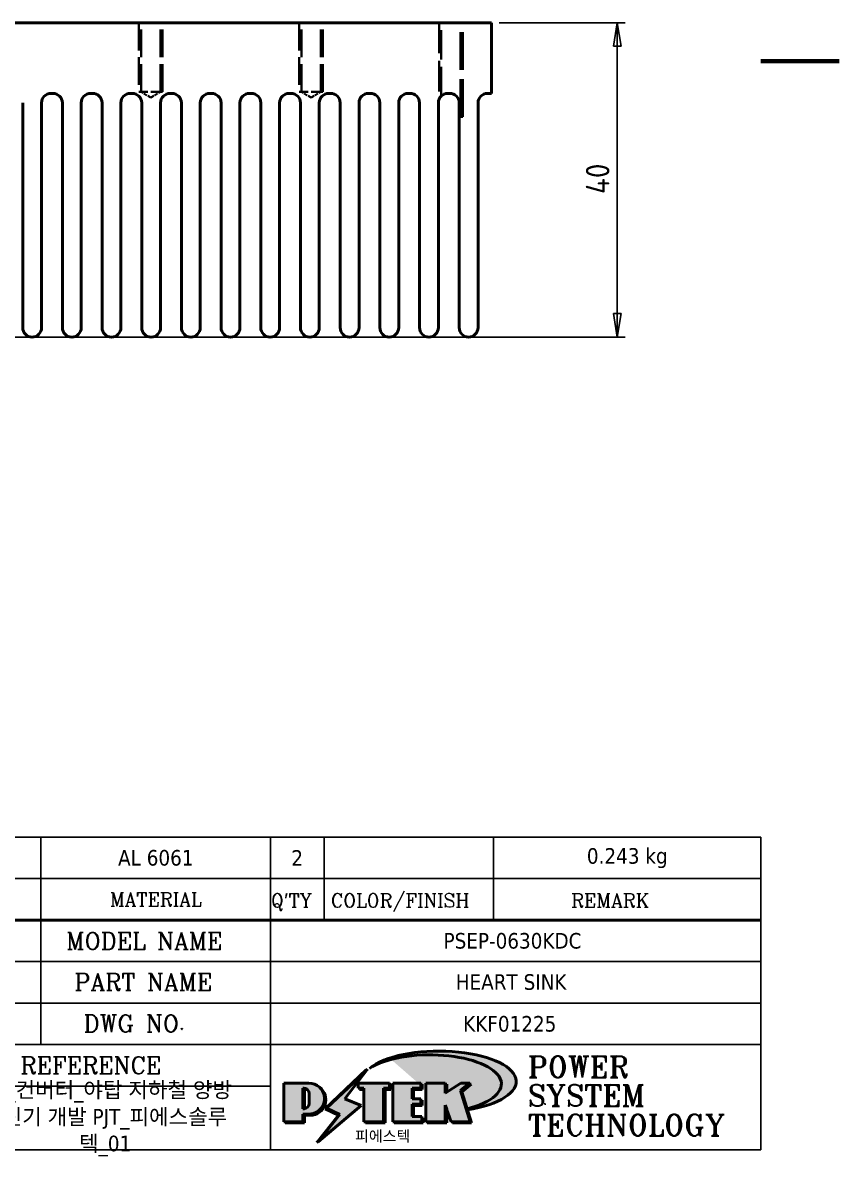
# Model space of a CAD drawing. Header units: millimetres. Extents: x 0 to 210, y 0 to 297.
# Drawn here: x 106.1 to 210, y 9.2 to 153.4 of the extents above; entities that cross this region are included whole.
import ezdxf
from ezdxf.enums import TextEntityAlignment as Align

# ---------------------------------------------------------------- set-up
doc = ezdxf.new("R2010")
doc.units = ezdxf.units.MM
doc.linetypes.add('DASHED', pattern=[0.2067, 0.1654, -0.0413])
doc.layers.get('0').update_dxf_attribs({"lineweight": 25})
for name, color, linetype, lineweight in [('가려진 것(ISO)', 5, 'DASHED', 35), ('가시적인 것(ISO)', 7, 'Continuous', 50), ('경계(ISO)', 7, 'Continuous', 70), ('제목(ISO)', 5, 'Continuous', 50), ('치수(ISO)', 7, 'Continuous', 25), ('해치(ISO)', 1, 'Continuous', 18)]:
    doc.layers.add(name, color=color, linetype=linetype, lineweight=lineweight)
doc.styles.add('HAN_370', font='', dxfattribs={"width": 2})
doc.styles.add('ISO ProportionalPSTEK', font='isocp.shx')
doc.styles.add('RC_284', font='ROMANC.shx')
doc.styles.add('RC_292', font='ROMANC.shx')
doc.styles.add('ROMANT_294', font='romant.shx')
doc.styles.add('텍스트 스타일359', font='tahoma.ttf')
doc.styles.get('HAN_370').set_extended_font_data('GulimChe')
doc.dimstyles.new('PSTEK', dxfattribs={"dimtxt": 3, "dimasz": 3, "dimexe": 1, "dimexo": 1, "dimgap": 1, "dimtad": 1, "dimrnd": 1e-08, "dimdsep": 46, "dimtxsty": 'ISO ProportionalPSTEK', "dimblk": 'Filled-1', "dimcen": 0.09, "dimdle": 10, "dimclrd": 3, "dimclre": 3, "dimclrt": 1, "dimadec": 1, "dimazin": 2, "dimtfac": 1, "dimtmove": 0, "dimatfit": 3, "dimfxl": 0, "dimtolj": 1, "dimlwd": -1, "dimlwe": -1, "dimarcsym": 0})

# ---------------------------------------------------------------- blocks, each defined once
blk = doc.blocks.new('경계 Default Border')
at = {"layer": '경계(ISO)', "flags": 128}
blk.add_lwpolyline([(210, 148.5000038146973), (200, 148.5000038146973)], dxfattribs=at)
blk = doc.blocks.new('제목 블록 PSTEK')
for color, points in [(252, [(317.2195697678507, 17.0593801673321), (322.0326348870767, 21.62682475217465), (322.2781991042243, 21.94392121864296), (317.0471853425802, 16.97985676345368), (318.7512090904202, 16.1899260703855), (316.0018030350395, 12.71868385740789), (316.3356552234328, 13.00206718743325), (318.9235935156908, 16.2694494742633)]), (5, [(321.6183518841322, 17.4193704504104), (319.5281351041078, 18.24969419629727), (322.4505835294948, 22.02344462252142), (317.2195697678507, 17.0593801673321), (318.9235935156908, 16.2694494742633), (316.1741874603099, 12.79820726128571)]), (1, [(324.4839107253602, 19.60711530335299), (325.2419748254881, 19.60711530335299), (325.2419748254881, 20.25857663940324), (321.2266040451076, 20.25857663940324), (321.2266040451076, 19.60711530335299), (321.9846681452406, 19.60711530335299), (321.9846681452406, 15.3430047401139), (324.4839107253602, 15.3430047401139)]), (1, [(329.2277337269622, 20.25857663940324), (325.65654113025, 20.25857663940324), (325.65654113025, 15.3430047401139), (329.3580259941756, 15.3430047401139), (329.3580259941756, 15.9944660761648), (328.1137701654877, 15.9944660761648), (328.1137701654877, 17.56360607323003), (329.2277337269622, 17.56360607323003), (329.2277337269622, 18.25543873810179), (328.1137701654877, 18.25543873810179), (328.1137701654877, 19.60711530335299), (329.2277337269622, 19.60711530335299)]), (1, [(332.3312149849806, 20.25857663940324), (329.8592894925411, 20.25857663940324), (329.8592894925411, 15.3430047401139), (332.3312149849806, 15.3430047401139), (332.3312149849806, 17.4318630164523), (333.0701931098801, 15.3430047401139), (335.4855464857051, 15.3430047401139), (334.2514536401189, 19.30614745124769), (335.4379594596742, 20.25857663940324), (334.3071782107978, 20.25857663940324), (332.3312149849806, 18.99741471888304)]), (252, [(321.9846681452406, 19.60711530335299), (321.4042753185749, 19.60711530335299), (321.4042753185749, 19.45905590879572), (321.9846681452406, 19.45905590879572)]), (252, [(324.6615819988275, 19.45905590879572), (325.4196460989604, 19.45905590879572), (325.4196460989604, 20.11051724484596), (325.2419748254881, 20.11051724484596), (325.2419748254881, 19.60711530335299), (324.4839107253602, 19.60711530335299), (324.4839107253602, 15.3430047401139), (322.1623394187076, 15.3430047401139), (322.1623394187076, 15.19494534555726), (324.6615819988275, 15.19494534555726)]), (252, [(328.2914414389548, 19.45905590879572), (329.4054050004294, 19.45905590879572), (329.4054050004294, 20.11051724484596), (329.2277337269622, 20.11051724484596), (329.2277337269622, 19.60711530335299), (328.1137701654877, 19.60711530335299), (328.1137701654877, 18.25543873810179), (328.2914414389548, 18.25543873810179)]), (252, [(332.5088862584528, 20.1105172448466), (332.3312149849806, 20.1105172448466), (332.3312149849806, 18.99741471888368), (332.5088862584528, 19.11081371413894)]), (252, [(335.6156307331414, 20.11051724484596), (335.2535118015555, 20.11051724484596), (334.2514536401189, 19.30614745124769), (335.4855464857051, 15.3430047401139), (333.1954852176545, 15.3430047401139), (333.2478643833523, 15.19494534555726), (335.6632177591723, 15.19494534555726), (334.4291249135862, 19.15808805669106)]), (252, [(328.2914414389548, 17.41554667867274), (329.4054050004294, 17.41554667867274), (329.4054050004294, 18.10737934354514), (329.2277337269622, 18.10737934354514), (329.2277337269622, 17.56360607323003), (328.1137701654877, 17.56360607323003), (328.1137701654877, 15.9944660761648), (328.2914414389548, 15.9944660761648)]), (252, [(332.5088862584528, 16.92964231796647), (332.3312149849806, 17.43186301645164), (332.3312149849806, 15.3430047401139), (330.0369607660135, 15.3430047401139), (330.0369607660135, 15.19494534555726), (332.5088862584528, 15.19494534555726)]), (252, [(329.5356972676428, 15.8464066816075), (329.3580259941756, 15.8464066816075), (329.3580259941756, 15.3430047401139), (325.8342124037171, 15.3430047401139), (325.8342124037171, 15.19494534555726), (329.5356972676428, 15.19494534555726)])]:
    blk.add_hatch(color=color).paths.add_polyline_path(points)
h = blk.add_hatch(color=1)
edge = h.paths.add_edge_path(flags=0)
edge.add_line((314.2242174273352, 19.60711530335299), (314.2242174273352, 17.00126995915134))
edge.add_line((314.2242174273352, 17.00126995915134), (314.3485873187598, 17.00126995915134))
edge.add_arc((314.3485873187598, 17.6527312952023), 0.6514613360509371, 270, 360)
edge.add_line((315.0000486548106, 17.6527312952023), (315.0000486548106, 18.95565396730211))
edge.add_arc((314.3485873187598, 18.95565396730212), 0.6514613360508712, 0, 90)
edge.add_line((314.3485873187598, 19.60711530335299), (314.2242174273352, 19.60711530335299))
edge = h.paths.add_edge_path()
edge.add_arc((314.9847713324306, 18.28938669179658), 1.969189947606664, 269.9999999999959, 450)
edge.add_line((314.9847713324306, 20.25857663940318), (311.7664314776902, 20.25857663940324))
edge.add_line((311.7664314776902, 20.25857663940324), (311.7664314776902, 15.3430047401139))
edge.add_line((311.7664314776902, 15.3430047401139), (314.2242174273352, 15.3430047401139))
edge.add_line((314.2242174273352, 15.3430047401139), (314.2242174273352, 16.32019674418991))
edge.add_line((314.2242174273352, 16.32019674418991), (314.9847713324307, 16.32019674418991))
h = blk.add_hatch(color=252)
edge = h.paths.add_edge_path()
edge.add_arc((314.9847713324309, 18.28938669179657), 1.969189947606666, 270, 406.8278729790604)
edge.add_arc((315.1624426058984, 18.1413272972396), 1.969189947606962, -90, 53.560984836317004, ccw=False)
edge.add_line((315.1624426058984, 16.17213734963263), (314.4018887008024, 16.17213734963263))
edge.add_line((314.4018887008024, 16.17213734963263), (314.4018887008024, 15.19494534555726))
edge.add_line((314.4018887008024, 15.19494534555726), (311.9441027511573, 15.19494534555726))
edge.add_line((311.9441027511573, 15.19494534555726), (311.9441027511573, 15.3430047401139))
edge.add_line((311.9441027511573, 15.3430047401139), (314.2242174273352, 15.3430047401139))
edge.add_line((314.2242174273352, 15.3430047401139), (314.2242174273352, 16.32019674418991))
edge.add_line((314.2242174273352, 16.32019674418991), (314.9847713324309, 16.32019674418991))
h = blk.add_hatch(color=252)
edge = h.paths.add_edge_path()
edge.add_line((314.4018887008024, 19.45905590879572), (314.5262585922315, 19.45905590879572))
edge.add_arc((314.5262585922314, 18.80759457274939), 0.6514613360463194, 60.4189348879147, 90.00000000000318, ccw=False)
edge.add_arc((314.3485873187602, 18.95565396730057), 0.6514613360524251, 39.96992292766206, 90.00000000009999)
edge.add_line((314.3485873187591, 19.60711530335307), (314.2242174273352, 19.60711530335298))
edge.add_line((314.2242174273352, 19.60711530335299), (314.2242174273352, 17.00126995915134))
edge.add_line((314.2242174273352, 17.00126995915134), (314.3485873187591, 17.00126995915134))
edge.add_arc((314.3485873187568, 17.652731295233), 0.6514613360816299, 270.0000000002, 274.6930825552478)
edge.add_line((314.4018887008024, 17.0034541317032), (314.4018887008024, 19.45905590879572))
at = {"layer": '해치(ISO)'}
h = blk.add_hatch(color=140, dxfattribs=at)
edge = h.paths.add_edge_path()
edge.add_ellipse((330.3660919371412, 20.15576403068321), major_axis=(9.100907360794343, 0), ratio=0.4069904968023172, start_angle=301.3098473703837, end_angle=507.7436900681698)
edge.add_ellipse((331.5340919371412, 20.4634168429492), major_axis=(-9.82350664112931, 0), ratio=0.3942600559756514, start_angle=111.51207141178469, end_angle=334.47025347086895, ccw=False)
edge.add_line((335.1363447531188, 16.8601935978785), (335.0955236905705, 16.99119398620872))
at = {"color": 180}
for p, q in [((182.4757929790549, 51.56524660363496), (372.4757929537551, 51.56524660363496)), ((280.8758854511282, 51.56524660363496), (280.8758854511282, 41.00524660363494)), ((310.0881549537552, 51.56524660363496), (310.0881549537553, 41.00524660363494)), ((316.9044520275131, 51.56524660363496), (316.9044520275127, 41.00524660363494)), ((338.4566026226726, 51.56524660363496), (338.4566026226727, 41.00524660363494)), ((372.4757929537551, 51.56524660363496), (372.4757929537551, 11.79100474011389)), ((182.475792979055, 46.2852466036349), (372.4757929537551, 46.28524660363492)), ((280.8758854511282, 41.00524660363494), (280.8758854511282, 25.16524660363502)), ((310.088154953755, 41.00524660363494), (310.088154953755, 11.79100474011392)), ((206.451475290024, 35.72524660363497), (372.4757929537551, 35.72524660363497)), ((255.917593136736, 30.44524660363498), (372.4757929537552, 30.44524660363501)), ((255.9175931367359, 25.16524660363502), (372.4757929537552, 25.165246603635)), ((255.9175931367359, 19.88524660363481), (310.0881549537553, 19.88524660363481)), ((182.475792979055, 11.79100474011392), (372.4757929537551, 11.79100474011389))]:
    blk.add_line(p, q, dxfattribs=at)
at = {"color": 7, "lineweight": 50}
blk.add_line((206.451475290024, 41.00524660363494), (372.4757929537551, 41.00524660363496), dxfattribs=at)
at = {"color": 7}
for p, q in [((322.2781991042243, 21.94392121864296), (317.0471853425802, 16.97985676345368)), ((322.4505835294948, 22.02344462252142), (317.2195697678507, 17.0593801673321)), ((319.5281351041078, 18.24969419629727), (322.4505835294948, 22.02344462252142)), ((322.0326348870767, 21.62682475217465), (322.2781991042243, 21.94392121864296)), ((311.7664314776902, 20.25900474011391), (311.7664314776902, 15.34300474011391)), ((314.9847713324309, 20.25857663940324), (311.7664314776902, 20.25857663940324)), ((314.9847713324309, 20.25857663940324), (311.7664314776902, 20.25857663940324)), ((311.7664314776902, 20.25857663940324), (311.7664314776902, 15.3430047401139)), ((317.2195697678507, 17.0593801673321), (322.0326348870767, 21.62682475217465)), ((325.2419748254881, 20.25857663940324), (321.2266040451076, 20.25857663940324)), ((321.2266040451076, 20.25857663940324), (321.2266040451076, 19.60711530335299)), ((325.2419748254881, 20.25857663940324), (321.2266040451076, 20.25857663940324)), ((321.2266040451076, 20.25857663940324), (321.2266040451076, 19.60711530335299)), ((325.2419748254881, 19.60711530335299), (325.2419748254881, 20.25857663940324)), ((325.2419748254881, 19.60711530335299), (325.2419748254881, 20.25857663940324)), ((329.2277337269622, 20.25857663940324), (325.65654113025, 20.25857663940324)), ((325.65654113025, 20.25857663940324), (325.65654113025, 15.3430047401139)), ((325.65654113025, 20.25857663940324), (325.65654113025, 15.3430047401139)), ((329.2277337269622, 20.25857663940324), (325.65654113025, 20.25857663940324)), ((329.2277337269622, 19.60711530335299), (329.2277337269622, 20.25857663940324)), ((329.2277337269622, 19.60711530335299), (329.2277337269622, 20.25857663940324)), ((332.3312149849806, 20.25857663940324), (329.8592894925411, 20.25857663940324)), ((329.8592894925411, 20.25857663940324), (329.8592894925411, 15.3430047401139)), ((329.8592894925411, 20.25857663940324), (329.8592894925411, 15.3430047401139)), ((332.3312149849806, 20.25857663940324), (329.8592894925411, 20.25857663940324)), ((334.3071782107978, 20.25857663940324), (332.3312149849806, 18.99741471888304)), ((332.3312149849806, 18.99741471888304), (332.3312149849806, 20.25857663940324)), ((334.3071782107978, 20.25857663940324), (332.3312149849806, 18.99741471888304)), ((332.3312149849806, 18.99741471888304), (332.3312149849806, 20.25857663940324)), ((334.2514536401189, 19.30614745124769), (335.4379594596742, 20.25857663940324)), ((334.2514536401189, 19.30614745124769), (335.4379594596742, 20.25857663940324)), ((335.4379594596742, 20.25857663940324), (334.3071782107978, 20.25857663940324)), ((335.4379594596742, 20.25857663940324), (334.3071782107978, 20.25857663940324)), ((314.2242174273352, 17.00126995915134), (314.2242174273352, 19.60711530335299)), ((314.2242174273352, 19.60711530335299), (314.3485873187591, 19.60711530335299)), ((314.3485873187591, 19.60711530335299), (314.2242174273352, 19.60711530335299)), ((314.2242174273352, 19.60711530335299), (314.2242174273352, 17.00126995915134)), ((314.2242174273352, 17.00126995915134), (314.2242174273352, 19.60711530335299)), ((314.2242174273352, 19.60711530335299), (314.3485873187591, 19.60711530335299)), ((314.4018887008024, 19.45905590879572), (314.5262585922314, 19.45905590879572)), ((314.4018887008024, 17.0034541317032), (314.4018887008024, 19.45905590879572)), ((315.0000486548106, 18.95565396730275), (315.0000486548106, 17.65273129520161)), ((315.0000486548106, 18.95565396730275), (315.0000486548106, 17.65273129520161)), ((321.2266040451076, 19.60711530335299), (321.9846681452406, 19.60711530335299)), ((321.2266040451076, 19.60711530335299), (321.9846681452406, 19.60711530335299)), ((321.4042753185749, 19.60711530335299), (321.4042753185749, 19.45905590879572)), ((321.9846681452406, 19.60711530335299), (321.4042753185749, 19.60711530335299)), ((321.4042753185749, 19.45905590879572), (321.9846681452406, 19.45905590879572)), ((321.9846681452406, 19.60711530335299), (321.9846681452406, 15.3430047401139)), ((321.9846681452406, 19.45905590879572), (321.9846681452406, 19.60711530335299)), ((321.9846681452406, 19.60711530335299), (321.9846681452406, 15.3430047401139)), ((324.4839107253602, 19.60711530335299), (325.2419748254881, 19.60711530335299)), ((324.4839107253602, 15.3430047401139), (324.4839107253602, 19.60711530335299)), ((325.2419748254881, 19.60711530335299), (324.4839107253602, 19.60711530335299)), ((324.4839107253602, 19.60711530335299), (324.4839107253602, 15.3430047401139)), ((324.4839107253602, 19.60711530335299), (325.2419748254881, 19.60711530335299)), ((324.4839107253602, 15.3430047401139), (324.4839107253602, 19.60711530335299)), ((324.6615819988275, 19.45905590879572), (325.4196460989604, 19.45905590879572)), ((324.6615819988275, 15.19494534555726), (324.6615819988275, 19.45905590879572)), ((325.4196460989604, 20.11051724484596), (325.2419748254881, 20.11051724484596)), ((325.2419748254881, 20.11051724484596), (325.2419748254881, 19.60711530335299)), ((325.4196460989604, 19.45905590879572), (325.4196460989604, 20.11051724484596)), ((328.1137701654877, 18.25543873810179), (328.1137701654877, 19.60711530335299)), ((328.1137701654877, 19.60711530335299), (329.2277337269622, 19.60711530335299)), ((329.2277337269622, 19.60711530335299), (328.1137701654877, 19.60711530335299)), ((328.1137701654877, 19.60711530335299), (328.1137701654877, 18.25543873810179)), ((328.1137701654877, 18.25543873810179), (328.1137701654877, 19.60711530335299)), ((328.1137701654877, 19.60711530335299), (329.2277337269622, 19.60711530335299)), ((328.2914414389548, 18.25543873810179), (328.2914414389548, 19.45905590879572)), ((328.2914414389548, 19.45905590879572), (329.4054050004294, 19.45905590879572)), ((329.4054050004294, 20.11051724484596), (329.2277337269622, 20.11051724484596)), ((329.2277337269622, 20.11051724484596), (329.2277337269622, 19.60711530335299)), ((329.4054050004294, 19.45905590879572), (329.4054050004294, 20.11051724484596)), ((332.5088862584528, 20.1105172448466), (332.3312149849806, 20.1105172448466)), ((332.3312149849806, 20.1105172448466), (332.3312149849806, 18.99741471888368)), ((332.3312149849806, 18.99741471888368), (332.5088862584528, 19.11081371413894)), ((332.5088862584528, 19.11081371413894), (332.5088862584528, 20.1105172448466)), ((335.2535118015555, 20.11051724484596), (334.2514536401189, 19.30614745124769)), ((335.4855464857051, 15.3430047401139), (334.2514536401189, 19.30614745124769)), ((334.2514536401189, 19.30614745124769), (335.4855464857051, 15.3430047401139)), ((335.4855464857051, 15.3430047401139), (334.2514536401189, 19.30614745124769)), ((334.4291249135862, 19.15808805669104), (335.6156307331414, 20.11051724484596)), ((335.6632177591723, 15.19494534555726), (334.4291249135862, 19.15808805669104)), ((335.6156307331414, 20.11051724484596), (335.2535118015555, 20.11051724484596)), ((316.1741874603099, 12.79820726128571), (321.6183518841322, 17.4193704504104)), ((321.6183518841322, 17.4193704504104), (319.5281351041078, 18.24969419629727)), ((329.2277337269622, 18.25543873810179), (328.1137701654877, 18.25543873810179)), ((328.1137701654877, 18.25543873810179), (328.2914414389548, 18.25543873810179)), ((329.2277337269622, 18.25543873810179), (328.1137701654877, 18.25543873810179)), ((328.1137701654877, 17.56360607323003), (329.2277337269622, 17.56360607323003)), ((328.1137701654877, 15.9944660761648), (328.1137701654877, 17.56360607323003)), ((329.2277337269622, 17.56360607323003), (328.1137701654877, 17.56360607323003)), ((328.1137701654877, 17.56360607323003), (328.1137701654877, 15.9944660761648)), ((328.1137701654877, 17.56360607323003), (329.2277337269622, 17.56360607323003)), ((328.1137701654877, 15.9944660761648), (328.1137701654877, 17.56360607323003)), ((328.2914414389548, 15.9944660761648), (328.2914414389548, 17.41554667867274)), ((328.2914414389548, 17.41554667867274), (329.4054050004294, 17.41554667867274)), ((329.2277337269622, 17.56360607323003), (329.2277337269622, 18.25543873810179)), ((329.2277337269622, 17.56360607323003), (329.2277337269622, 18.25543873810179)), ((329.4054050004294, 18.10737934354514), (329.2277337269622, 18.10737934354514)), ((329.2277337269622, 18.10737934354514), (329.2277337269622, 17.56360607323003)), ((329.4054050004294, 17.41554667867274), (329.4054050004294, 18.10737934354514)), ((332.3312149849806, 17.4318630164523), (333.0701931098801, 15.3430047401139)), ((332.3312149849806, 15.3430047401139), (332.3312149849806, 17.4318630164523)), ((332.5088862584528, 16.92964231796647), (332.3312149849806, 17.43186301645164)), ((332.3312149849806, 17.43186301645164), (332.3312149849806, 15.3430047401139)), ((332.3312149849806, 17.4318630164523), (333.0701931098801, 15.3430047401139)), ((332.3312149849806, 15.3430047401139), (332.3312149849806, 17.4318630164523)), ((345.0447381189468, 17.50375595811051), (344.9867755289346, 17.689895936919)), ((314.3485873187591, 17.00126995915134), (314.2242174273352, 17.00126995915134)), ((314.2242174273352, 17.00126995915134), (314.3485873187591, 17.00126995915134)), ((314.3485873187591, 17.00126995915134), (314.2242174273352, 17.00126995915134)), ((314.2242174273352, 16.32019674418991), (314.9847713324309, 16.32019674418991)), ((314.2242174273352, 15.3430047401139), (314.2242174273352, 16.32019674418991)), ((314.9847713324309, 16.32019674418991), (314.2242174273352, 16.32019674418991)), ((314.2242174273352, 16.32019674418991), (314.2242174273352, 15.3430047401139)), ((314.2242174273352, 16.32019674418991), (314.9847713324309, 16.32019674418991)), ((314.2242174273352, 15.3430047401139), (314.2242174273352, 16.32019674418991)), ((314.4018887008024, 16.17213734963263), (315.162442605898, 16.17213734963263)), ((314.4018887008024, 15.19494534555726), (314.4018887008024, 16.17213734963263)), ((318.7512090904202, 16.1899260703855), (316.0018030350395, 12.71868385740789)), ((318.9235935156908, 16.2694494742633), (316.1741874603099, 12.79820726128571)), ((316.3356552234328, 13.00206718743325), (318.9235935156908, 16.2694494742633)), ((317.0471853425802, 16.97985676345368), (318.7512090904202, 16.1899260703855)), ((318.9235935156908, 16.2694494742633), (317.2195697678507, 17.0593801673321)), ((317.2195697678507, 17.0593801673321), (318.9235935156908, 16.2694494742633)), ((329.3580259941756, 15.9944660761648), (328.1137701654877, 15.9944660761648)), ((328.1137701654877, 15.9944660761648), (328.2914414389548, 15.9944660761648)), ((329.3580259941756, 15.9944660761648), (328.1137701654877, 15.9944660761648)), ((329.3580259941756, 15.3430047401139), (329.3580259941756, 15.9944660761648)), ((329.3580259941756, 15.3430047401139), (329.3580259941756, 15.9944660761648)), ((332.5088862584528, 15.19494534555726), (332.5088862584528, 16.92964231796647)), ((311.7664314776902, 15.3430047401139), (314.2242174273352, 15.3430047401139)), ((311.7664314776902, 15.3430047401139), (314.2242174273352, 15.3430047401139)), ((314.2242174273352, 15.3430047401139), (311.9441027511573, 15.3430047401139)), ((311.9441027511573, 15.3430047401139), (311.9441027511573, 15.19494534555726)), ((311.9441027511573, 15.19494534555726), (314.4018887008024, 15.19494534555726)), ((321.9846681452406, 15.3430047401139), (324.4839107253602, 15.3430047401139)), ((321.9846681452406, 15.3430047401139), (324.4839107253602, 15.3430047401139)), ((324.4839107253602, 15.3430047401139), (322.1623394187076, 15.3430047401139)), ((322.1623394187076, 15.3430047401139), (322.1623394187076, 15.19494534555726)), ((322.1623394187076, 15.19494534555726), (324.6615819988275, 15.19494534555726)), ((325.65654113025, 15.3430047401139), (329.3580259941756, 15.3430047401139)), ((325.65654113025, 15.3430047401139), (329.3580259941756, 15.3430047401139)), ((329.3580259941756, 15.3430047401139), (325.8342124037171, 15.3430047401139)), ((325.8342124037171, 15.3430047401139), (325.8342124037171, 15.19494534555726)), ((325.8342124037171, 15.19494534555726), (329.5356972676428, 15.19494534555726)), ((329.5356972676428, 15.8464066816075), (329.3580259941756, 15.8464066816075)), ((329.3580259941756, 15.8464066816075), (329.3580259941756, 15.3430047401139)), ((329.5356972676428, 15.19494534555726), (329.5356972676428, 15.8464066816075)), ((329.8592894925411, 15.3430047401139), (332.3312149849806, 15.3430047401139)), ((329.8592894925411, 15.3430047401139), (332.3312149849806, 15.3430047401139)), ((332.3312149849806, 15.3430047401139), (330.0369607660135, 15.3430047401139)), ((330.0369607660135, 15.3430047401139), (330.0369607660135, 15.19494534555726)), ((330.0369607660135, 15.19494534555726), (332.5088862584528, 15.19494534555726)), ((333.0701931098801, 15.3430047401139), (335.4855464857051, 15.3430047401139)), ((333.0701931098801, 15.3430047401139), (335.4855464857051, 15.3430047401139)), ((335.4855464857051, 15.3430047401139), (333.1954852176545, 15.3430047401139)), ((333.1954852176545, 15.3430047401139), (333.2478643833523, 15.19494534555726)), ((333.2478643833523, 15.19494534555726), (335.6632177591723, 15.19494534555726)), ((316.0018030350395, 12.71868385740789), (316.3356552234328, 13.00206718743325))]:
    blk.add_line(p, q, dxfattribs=at)
at = {"color": 5}
for p, q in [((322.4505835294948, 22.02344462252142), (317.2195697678507, 17.0593801673321)), ((319.5281351041078, 18.24969419629727), (322.4505835294948, 22.02344462252142)), ((316.1741874603099, 12.79820726128571), (321.6183518841322, 17.4193704504104)), ((321.6183518841322, 17.4193704504104), (319.5281351041078, 18.24969419629727)), ((318.9235935156908, 16.2694494742633), (316.1741874603099, 12.79820726128571)), ((317.2195697678507, 17.0593801673321), (318.9235935156908, 16.2694494742633))]:
    blk.add_line(p, q, dxfattribs=at)
at = {"color": 1}
for p, q in [((314.9847713324309, 20.25857663940324), (311.7664314776902, 20.25857663940324)), ((311.7664314776902, 20.25857663940324), (311.7664314776902, 15.3430047401139)), ((325.2419748254881, 20.25857663940324), (321.2266040451076, 20.25857663940324)), ((321.2266040451076, 20.25857663940324), (321.2266040451076, 19.60711530335299)), ((325.2419748254881, 19.60711530335299), (325.2419748254881, 20.25857663940324)), ((329.2277337269622, 20.25857663940324), (325.65654113025, 20.25857663940324)), ((325.65654113025, 20.25857663940324), (325.65654113025, 15.3430047401139)), ((329.2277337269622, 19.60711530335299), (329.2277337269622, 20.25857663940324)), ((332.3312149849806, 20.25857663940324), (329.8592894925411, 20.25857663940324)), ((329.8592894925411, 20.25857663940324), (329.8592894925411, 15.3430047401139)), ((334.3071782107978, 20.25857663940324), (332.3312149849806, 18.99741471888304)), ((332.3312149849806, 18.99741471888304), (332.3312149849806, 20.25857663940324)), ((334.2514536401189, 19.30614745124769), (335.4379594596742, 20.25857663940324)), ((335.4379594596742, 20.25857663940324), (334.3071782107978, 20.25857663940324)), ((314.2242174273352, 17.00126995915134), (314.2242174273352, 19.60711530335299)), ((314.2242174273352, 19.60711530335299), (314.3485873187591, 19.60711530335299)), ((315.0000486548106, 18.95565396730275), (315.0000486548106, 17.65273129520161)), ((321.2266040451076, 19.60711530335299), (321.9846681452406, 19.60711530335299)), ((321.9846681452406, 19.60711530335299), (321.9846681452406, 15.3430047401139)), ((324.4839107253602, 19.60711530335299), (325.2419748254881, 19.60711530335299)), ((324.4839107253602, 15.3430047401139), (324.4839107253602, 19.60711530335299)), ((328.1137701654877, 18.25543873810179), (328.1137701654877, 19.60711530335299)), ((328.1137701654877, 19.60711530335299), (329.2277337269622, 19.60711530335299)), ((335.4855464857051, 15.3430047401139), (334.2514536401189, 19.30614745124769)), ((329.2277337269622, 18.25543873810179), (328.1137701654877, 18.25543873810179)), ((328.1137701654877, 17.56360607323003), (329.2277337269622, 17.56360607323003)), ((328.1137701654877, 15.9944660761648), (328.1137701654877, 17.56360607323003)), ((329.2277337269622, 17.56360607323003), (329.2277337269622, 18.25543873810179)), ((332.3312149849806, 17.4318630164523), (333.0701931098801, 15.3430047401139)), ((332.3312149849806, 15.3430047401139), (332.3312149849806, 17.4318630164523)), ((314.3485873187591, 17.00126995915134), (314.2242174273352, 17.00126995915134)), ((314.2242174273352, 16.32019674418991), (314.9847713324309, 16.32019674418991)), ((314.2242174273352, 15.3430047401139), (314.2242174273352, 16.32019674418991)), ((329.3580259941756, 15.9944660761648), (328.1137701654877, 15.9944660761648)), ((329.3580259941756, 15.3430047401139), (329.3580259941756, 15.9944660761648)), ((311.7664314776902, 15.3430047401139), (314.2242174273352, 15.3430047401139)), ((321.9846681452406, 15.3430047401139), (324.4839107253602, 15.3430047401139)), ((325.65654113025, 15.3430047401139), (329.3580259941756, 15.3430047401139)), ((329.8592894925411, 15.3430047401139), (332.3312149849806, 15.3430047401139)), ((333.0701931098801, 15.3430047401139), (335.4855464857051, 15.3430047401139))]:
    blk.add_line(p, q, dxfattribs=at)
at = {"color": 7}
for centre, radius, start, end in [((314.9847713324309, 18.28938669179658), 1.969189947606665, 270, 90), ((314.9847713324309, 18.28938669179658), 1.969189947606665, 270, 90), ((314.3485873187598, 18.95565396730211), 0.6514613360508712, 0, 90), ((314.3485873187602, 18.95565396730057), 0.6514613360524251, 39.96992292766117, 90), ((314.3485873187598, 18.95565396730212), 0.6514613360508712, 0, 90), ((314.5262585922314, 18.80759457274939), 0.6514613360463193, 60.41893488791137, 90), ((314.9847713324307, 18.2893866917965), 1.969189947606594, 270, 46.82787297909833), ((315.1624426058984, 18.1413272972396), 1.969189947606961, 270, 53.56098483636067), ((314.3485873187597, 17.65273129520228), 0.6514613360509381, 270, 0), ((314.3485873187598, 17.6527312952023), 0.6514613360509381, 270, 0), ((314.3485873187568, 17.652731295233), 0.6514613360816299, 270, 274.6930825552478)]:
    blk.add_arc(centre, radius, start, end, dxfattribs=at)
at = {"color": 1}
for centre, radius, start, end in [((314.9847713324309, 18.28938669179657), 1.969189947606665, 270, 90), ((314.3485873187598, 18.95565396730211), 0.6514613360508712, 0, 90), ((314.3485873187598, 17.6527312952023), 0.6514613360509381, 270, 0)]:
    blk.add_arc(centre, radius, start, end, dxfattribs=at)
at = {"layer": '제목(ISO)'}
for p, q in [((322.2781991042243, 21.94392121864296), (317.0471853425802, 16.97985676345368)), ((322.4505835294948, 22.02344462252142), (317.2195697678507, 17.0593801673321)), ((319.5281351041078, 18.24969419629727), (322.4505835294948, 22.02344462252142)), ((322.0326348870767, 21.62682475217465), (322.2781991042243, 21.94392121864296)), ((314.9847713324306, 20.25857663940324), (311.7664314776902, 20.25857663940324)), ((311.7664314776902, 20.25857663940324), (311.7664314776902, 15.3430047401139)), ((317.2195697678507, 17.0593801673321), (322.0326348870767, 21.62682475217465)), ((325.2419748254881, 20.25857663940324), (321.2266040451076, 20.25857663940324)), ((321.2266040451076, 20.25857663940324), (321.2266040451076, 19.60711530335299)), ((325.2419748254881, 19.60711530335299), (325.2419748254881, 20.25857663940324)), ((329.2277337269622, 20.25857663940324), (325.65654113025, 20.25857663940324)), ((325.65654113025, 20.25857663940324), (325.65654113025, 15.3430047401139)), ((329.2277337269622, 19.60711530335299), (329.2277337269622, 20.25857663940324)), ((332.3312149849806, 20.25857663940324), (329.8592894925411, 20.25857663940324)), ((329.8592894925411, 20.25857663940324), (329.8592894925411, 15.3430047401139)), ((334.3071782107978, 20.25857663940324), (332.3312149849806, 18.99741471888304)), ((332.3312149849806, 18.99741471888304), (332.3312149849806, 20.25857663940324)), ((334.2514536401189, 19.30614745124769), (335.4379594596742, 20.25857663940324)), ((335.4379594596742, 20.25857663940324), (334.3071782107978, 20.25857663940324)), ((314.2242174273352, 17.00126995915134), (314.2242174273352, 19.60711530335299)), ((314.2242174273352, 19.60711530335299), (314.3485873187598, 19.60711530335299)), ((314.3485873187591, 19.60711530335299), (314.2242174273352, 19.60711530335299)), ((314.2242174273352, 19.60711530335299), (314.2242174273352, 17.00126995915134)), ((314.4018887008024, 19.45905590879572), (314.5262585922314, 19.45905590879572)), ((314.4018887008024, 17.0034541317032), (314.4018887008024, 19.45905590879572)), ((315.0000486548106, 18.95565396730211), (315.0000486548106, 17.6527312952023)), ((321.2266040451076, 19.60711530335299), (321.9846681452406, 19.60711530335299)), ((321.9846681452406, 19.60711530335299), (321.4042753185749, 19.60711530335299)), ((321.4042753185749, 19.60711530335299), (321.4042753185749, 19.45905590879572)), ((321.4042753185749, 19.45905590879572), (321.9846681452406, 19.45905590879572)), ((321.9846681452406, 19.60711530335299), (321.9846681452406, 15.3430047401139)), ((321.9846681452406, 19.45905590879572), (321.9846681452406, 19.60711530335299)), ((324.4839107253602, 19.60711530335299), (325.2419748254881, 19.60711530335299)), ((324.4839107253602, 15.3430047401139), (324.4839107253602, 19.60711530335299)), ((325.2419748254881, 19.60711530335299), (324.4839107253602, 19.60711530335299)), ((324.4839107253602, 19.60711530335299), (324.4839107253602, 15.3430047401139)), ((324.6615819988275, 19.45905590879572), (325.4196460989604, 19.45905590879572)), ((324.6615819988275, 15.19494534555726), (324.6615819988275, 19.45905590879572)), ((325.4196460989604, 20.11051724484596), (325.2419748254881, 20.11051724484596)), ((325.2419748254881, 20.11051724484596), (325.2419748254881, 19.60711530335299)), ((325.4196460989604, 19.45905590879572), (325.4196460989604, 20.11051724484596)), ((328.1137701654877, 18.25543873810179), (328.1137701654877, 19.60711530335299)), ((328.1137701654877, 19.60711530335299), (329.2277337269622, 19.60711530335299)), ((329.2277337269622, 19.60711530335299), (328.1137701654877, 19.60711530335299)), ((328.1137701654877, 19.60711530335299), (328.1137701654877, 18.25543873810179)), ((328.2914414389548, 19.45905590879572), (329.4054050004294, 19.45905590879572)), ((328.2914414389548, 18.25543873810179), (328.2914414389548, 19.45905590879572)), ((329.4054050004294, 20.11051724484596), (329.2277337269622, 20.11051724484596)), ((329.2277337269622, 20.11051724484596), (329.2277337269622, 19.60711530335299)), ((329.4054050004294, 19.45905590879572), (329.4054050004294, 20.11051724484596)), ((332.5088862584528, 20.1105172448466), (332.3312149849806, 20.1105172448466)), ((332.3312149849806, 20.1105172448466), (332.3312149849806, 18.99741471888368)), ((332.3312149849806, 18.99741471888368), (332.5088862584528, 19.11081371413894)), ((332.5088862584528, 19.11081371413894), (332.5088862584528, 20.1105172448466)), ((335.2535118015555, 20.11051724484596), (334.2514536401189, 19.30614745124769)), ((335.4855464857051, 15.3430047401139), (334.2514536401189, 19.30614745124769)), ((334.2514536401189, 19.30614745124769), (335.4855464857051, 15.3430047401139)), ((334.4291249135862, 19.15808805669106), (335.6156307331414, 20.11051724484596)), ((335.6632177591723, 15.19494534555726), (334.4291249135862, 19.15808805669106)), ((335.6156307331414, 20.11051724484596), (335.2535118015555, 20.11051724484596)), ((316.1741874603099, 12.79820726128571), (321.6183518841322, 17.4193704504104)), ((321.6183518841322, 17.4193704504104), (319.5281351041078, 18.24969419629727)), ((329.2277337269622, 18.25543873810179), (328.1137701654877, 18.25543873810179)), ((328.1137701654877, 18.25543873810179), (328.2914414389548, 18.25543873810179)), ((328.1137701654877, 15.9944660761648), (328.1137701654877, 17.56360607323003)), ((328.1137701654877, 17.56360607323003), (329.2277337269622, 17.56360607323003)), ((329.2277337269622, 17.56360607323003), (328.1137701654877, 17.56360607323003)), ((328.1137701654877, 17.56360607323003), (328.1137701654877, 15.9944660761648)), ((328.2914414389548, 17.41554667867274), (329.4054050004294, 17.41554667867274)), ((328.2914414389548, 15.9944660761648), (328.2914414389548, 17.41554667867274)), ((329.2277337269622, 17.56360607323003), (329.2277337269622, 18.25543873810179)), ((329.4054050004294, 18.10737934354514), (329.2277337269622, 18.10737934354514)), ((329.2277337269622, 18.10737934354514), (329.2277337269622, 17.56360607323003)), ((329.4054050004294, 17.41554667867274), (329.4054050004294, 18.10737934354514)), ((332.3312149849806, 15.3430047401139), (332.3312149849806, 17.4318630164523)), ((332.3312149849806, 17.4318630164523), (333.0701931098801, 15.3430047401139)), ((332.5088862584528, 16.92964231796647), (332.3312149849806, 17.43186301645164)), ((332.3312149849806, 17.43186301645164), (332.3312149849806, 15.3430047401139)), ((314.3485873187598, 17.00126995915134), (314.2242174273352, 17.00126995915134)), ((314.2242174273352, 17.00126995915134), (314.3485873187591, 17.00126995915134)), ((314.2242174273352, 15.3430047401139), (314.2242174273352, 16.32019674418991)), ((314.2242174273352, 16.32019674418991), (314.9847713324307, 16.32019674418991)), ((314.9847713324309, 16.32019674418991), (314.2242174273352, 16.32019674418991)), ((314.2242174273352, 16.32019674418991), (314.2242174273352, 15.3430047401139)), ((314.4018887008024, 15.19494534555726), (314.4018887008024, 16.17213734963263)), ((314.4018887008024, 16.17213734963263), (315.1624426058984, 16.17213734963263)), ((318.7512090904202, 16.1899260703855), (316.0018030350395, 12.71868385740789)), ((318.9235935156908, 16.2694494742633), (316.1741874603099, 12.79820726128571)), ((316.3356552234328, 13.00206718743325), (318.9235935156908, 16.2694494742633)), ((317.0471853425802, 16.97985676345368), (318.7512090904202, 16.1899260703855)), ((317.2195697678507, 17.0593801673321), (318.9235935156908, 16.2694494742633)), ((318.9235935156908, 16.2694494742633), (317.2195697678507, 17.0593801673321)), ((329.3580259941756, 15.9944660761648), (328.1137701654877, 15.9944660761648)), ((328.1137701654877, 15.9944660761648), (328.2914414389548, 15.9944660761648)), ((329.3580259941756, 15.3430047401139), (329.3580259941756, 15.9944660761648)), ((332.5088862584528, 15.19494534555726), (332.5088862584528, 16.92964231796647)), ((311.7664314776902, 15.3430047401139), (314.2242174273352, 15.3430047401139)), ((314.2242174273352, 15.3430047401139), (311.9441027511573, 15.3430047401139)), ((311.9441027511573, 15.3430047401139), (311.9441027511573, 15.19494534555726)), ((311.9441027511573, 15.19494534555726), (314.4018887008024, 15.19494534555726)), ((321.9846681452406, 15.3430047401139), (324.4839107253602, 15.3430047401139)), ((324.4839107253602, 15.3430047401139), (322.1623394187076, 15.3430047401139)), ((322.1623394187076, 15.3430047401139), (322.1623394187076, 15.19494534555726)), ((322.1623394187076, 15.19494534555726), (324.6615819988275, 15.19494534555726)), ((325.65654113025, 15.3430047401139), (329.3580259941756, 15.3430047401139)), ((329.3580259941756, 15.3430047401139), (325.8342124037171, 15.3430047401139)), ((325.8342124037171, 15.3430047401139), (325.8342124037171, 15.19494534555726)), ((325.8342124037171, 15.19494534555726), (329.5356972676428, 15.19494534555726)), ((329.5356972676428, 15.8464066816075), (329.3580259941756, 15.8464066816075)), ((329.3580259941756, 15.8464066816075), (329.3580259941756, 15.3430047401139)), ((329.5356972676428, 15.19494534555726), (329.5356972676428, 15.8464066816075)), ((329.8592894925411, 15.3430047401139), (332.3312149849806, 15.3430047401139)), ((332.3312149849806, 15.3430047401139), (330.0369607660135, 15.3430047401139)), ((330.0369607660135, 15.3430047401139), (330.0369607660135, 15.19494534555726)), ((330.0369607660135, 15.19494534555726), (332.5088862584528, 15.19494534555726)), ((333.0701931098801, 15.3430047401139), (335.4855464857051, 15.3430047401139)), ((335.4855464857051, 15.3430047401139), (333.1954852176545, 15.3430047401139)), ((333.1954852176545, 15.3430047401139), (333.2478643833523, 15.19494534555726)), ((333.2478643833523, 15.19494534555726), (335.6632177591723, 15.19494534555726)), ((316.0018030350395, 12.71868385740789), (316.3356552234328, 13.00206718743325))]:
    blk.add_line(p, q, dxfattribs=at)
at = {"layer": '제목(ISO)', "color": 4}
blk.add_line((335.1363447531188, 16.8601935978785), (335.0955236905705, 16.99119398620872), dxfattribs=at)
at = {"layer": '제목(ISO)'}
for centre, radius, start, end in [((314.9847713324306, 18.28938669179658), 1.969189947606664, 46.82787297909431, 90), ((314.3485873187598, 18.95565396730212), 0.6514613360508712, 0, 90), ((314.3485873187602, 18.95565396730057), 0.6514613360524251, 39.96992292766117, 90), ((314.5262585922314, 18.80759457274939), 0.6514613360463193, 60.41893488791137, 90), ((314.9847713324307, 18.2893866917965), 1.969189947606594, 270, 46.82787297909833), ((314.9847713324309, 18.28938669179657), 1.969189947606666, 270, 46.8278729790603), ((315.1624426058984, 18.1413272972396), 1.969189947606962, 270, 53.56098483631701), ((314.3485873187598, 17.6527312952023), 0.6514613360509371, 270, 0), ((314.3485873187568, 17.652731295233), 0.6514613360816299, 270, 274.6930825552478)]:
    blk.add_arc(centre, radius, start, end, dxfattribs=at)
at = {"layer": '제목(ISO)', "color": 4}
for centre, major_axis, ratio, start_param, end_param in [((331.5340919371412, 20.4634168429492), (9.82350664112931, 0), 0.3942600559756514, 5.087845455444478, 8.97919982663645), ((330.3660919371412, 20.15576403068321), (9.100907360794343, 0), 0.4069904968023172, 5.258848905294775, 8.861799147915196)]:
    blk.add_ellipse(centre, major_axis=major_axis, ratio=ratio, start_param=start_param, end_param=end_param, dxfattribs=at)
at = {"color": 7, "style": 'RC_284'}
blk.add_text('MATERIAL', height=1.742399930953979, dxfattribs=at).set_placement((295.4820202024417, 43.64524660363492), align=Align.MIDDLE_CENTER)
at = {"color": 7}
for s, height, style, p in [("Q'TY", 1.742399930953979, 'RC_284', (310.1440786515383, 42.62317362549192)), ('COLOR/FINISH', 1.742399930953979, 'RC_284', (317.7725341324144, 42.62317362549192)), ('REMARK', 1.742399930953979, 'RC_284', (348.346649953877, 42.62317362549192)), ('MODEL NAME', 2.178000062704086, 'RC_292', (284.096330289083, 37.25462520371384)), ('PART NAME', 2.178000062704086, 'RC_292', (285.1416959765849, 32.03045329421792)), (' DWG NO.', 2.178000062704086, 'RC_292', (284.8124284083233, 26.75045329421772)), ('REFERENCE', 2.178000062704086, 'RC_292', (278.2741065029841, 21.43214925458022))]:
    blk.add_text(s, height=height, dxfattribs=dict(at, style=style)).set_placement(p)
at = {"style": 'ROMANT_294'}
for s, p in [('POWER', (342.82727231297, 20.97115304607566)), ('SYSTEM', (342.82727231297, 17.3284636719184)), ('TECHNOLOGY', (342.82727231297, 13.57194088644453))]:
    blk.add_text(s, height=2.700000107288361, dxfattribs=at).set_placement(p)
at = {"color": 7, "insert": (320.8519732224835, 14.21236326823155), "char_height": 1.400000005960464, "attachment_point": 1, "line_spacing_factor": 0.3319999873638153, "style": 'HAN_370'}
blk.add_mtext('\\fHY견고딕|b0|i0;\\H1.4000;피에스텍', dxfattribs=at)
at = {"layer": '제목(ISO)', "color": 7, "style": '텍스트 스타일359'}
for tag, p in [('부품_번호_001', (195.9516913147631, 47.68851719507643)), ('설명_001', (233.8300204247155, 47.93093315671037)), ('재질_001', (290.6921999561124, 47.93438708374926)), ("3._Q'TY_001", (312.7391749462054, 47.91307827686999)), ('질량\\P3;_001', (350.3491844443128, 48.17078166006607)), ('1._MODEL_NAME_001', (332.1084007889927, 37.37372118353427)), ('제목_001', (333.6603320269597, 32.12981675869008)), ('부품_번호_001', (334.610931567995, 26.81372118353431)), ('설계자_001', (210.7164085797736, 25.24160025177376)), ('프로젝트_001', (270.521466461774, 18.41746869902795)), ('시트_크기_001', (260.7764988779332, 14.84660024536737)), ('프로젝트_002', (270.2819357471064, 14.9829972226842)), ('작성_날짜_001', (207.7258507143121, 13.27447932001324)), ('프로젝트_003', (285.7316528326241, 11.58549340389131))]:
    blk.add_attdef(tag, p, '', height=1.983050853013992, dxfattribs=at)
for tag, p in [('4._COLOR', (327.6805273250926, 48.92524660363493)), ('점검자', (231.1845342133799, 26.23312567187446)), ('엔지니어링_승인자', (247.673240162284, 26.23312567187446)), ('점검_날짜', (231.1845342133799, 14.26600474011394)), ('엔지니어링_승인_날짜', (247.673240162284, 14.26600474011394))]:
    blk.add_attdef(tag, text='', height=1.983050853013992, dxfattribs=at).set_placement(p, align=Align.MIDDLE_CENTER)
blk = doc.blocks.new('Filled-1')
at = {"color": 0}
for p, q in [((0, 0), (-1, 0.1666666666666667)), ((-1, 0.1666666666666667), (-1, -0.1666666666666667)), ((-1, 0), (0, 0)), ((-1, -0.1666666666666667), (0, 0))]:
    blk.add_line(p, q, dxfattribs=at)
at = {"color": 0, "flags": 128}
blk.add_lwpolyline([(-1, -0.1666666666666667), (0, 0)], dxfattribs=at)
at = {"color": 0}
blk.add_solid([(-1, -0.1666666666666667), (0, 0), (-1, 0.1666666666666667), (-1, -0.1666666666666667)], dxfattribs=at)
blk = doc.blocks.new('*D15')
at = {"layer": 'Defpoints', "color": 0}
for p in [(165.7262420190512, 153.3798879796481), (41.62624201905116, 113.3798879796482), (181.7435608010821, 113.3798879796481)]:
    blk.add_point(p, dxfattribs=at)
at = {"layer": '치수(ISO)', "color": 3}
for p, q in [((166.7262420190512, 153.3798879796481), (182.7435608010821, 153.3798879796481)), ((181.7435608010821, 150.3798879796481), (181.7435608010821, 116.3798879796481)), ((42.62624201905116, 113.3798879796482), (182.7435608010821, 113.3798879796481))]:
    blk.add_line(p, q, dxfattribs=at)
at = {"layer": '치수(ISO)', "color": 3, "xscale": 3, "yscale": 3, "zscale": 3}
for p, rotation in [((181.7435608010821, 153.3798879796481), 90), ((181.7435608010821, 113.3798879796481), 270)]:
    blk.add_blockref('Filled-1', p, dxfattribs=dict(at, rotation=rotation))
at = {"layer": '치수(ISO)', "color": 1, "insert": (177.7435608010821, 131.578706877286), "char_height": 3, "attachment_point": 1, "rotation": 90, "style": 'ISO ProportionalPSTEK'}
blk.add_mtext('\\A1;40', dxfattribs=at)

msp = doc.modelspace()

# ---------------------------------------------------------------- linework, layer by layer
at = {"layer": '가려진 것(ISO)', "ltscale": 21.28689002990723}
for p, q in [((120.8762420190512, 153.3798879796481), (120.8762420190512, 144.5798879796481)), ((121.1467420190512, 144.5798879796481), (121.1467420190512, 153.3798879796481)), ((123.6057420190512, 144.5798879796481), (123.6057420190512, 153.3798879796481)), ((123.8762420190511, 144.5798879796481), (123.8762420190511, 153.3798879796481)), ((141.2762420190512, 153.3798879796481), (141.2762420190512, 144.5798879796481)), ((141.5467420190512, 144.5798879796481), (141.5467420190512, 153.3798879796481)), ((144.0057420190512, 144.5798879796481), (144.0057420190512, 153.3798879796481)), ((144.2762420190512, 144.5798879796481), (144.2762420190512, 153.3798879796481))]:
    msp.add_line(p, q, dxfattribs=at)
at = {"layer": '가려진 것(ISO)', "ltscale": 23.51334571838379}
msp.add_line((159.0762420190512, 153.3798879796481), (159.0762420190512, 143.6594711319794), dxfattribs=at)
at = {"layer": '가려진 것(ISO)', "ltscale": 22.57586097717285}
msp.add_line((159.3467420190511, 144.0470268093634), (159.3467420190511, 153.3798879796481), dxfattribs=at)
at = {"layer": '가려진 것(ISO)', "ltscale": 29.0275764465332}
for p, q in [((161.8057420190512, 141.3798879796482), (161.8057420190512, 153.3798879796481)), ((162.0762420190512, 141.3798879796482), (162.0762420190512, 153.3798879796481))]:
    msp.add_line(p, q, dxfattribs=at)
at = {"layer": '가려진 것(ISO)', "ltscale": 8.975571632385254}
for p, q in [((123.8762420190512, 144.5798879796481), (120.8762420190512, 144.5798879796481)), ((144.2762420190512, 144.5798879796481), (141.2762420190512, 144.5798879796481))]:
    msp.add_line(p, q, dxfattribs=at)
at = {"layer": '가려진 것(ISO)', "ltscale": 2.731950521469116}
for p, q in [((122.3762420190512, 143.8411298485537), (121.1467420190512, 144.5798879796481)), ((122.3762420190512, 143.8411298485537), (123.6057420190512, 144.5798879796481)), ((142.7762420190512, 143.8411298485537), (141.5467420190512, 144.5798879796481)), ((142.7762420190512, 143.8411298485538), (144.0057420190512, 144.5798879796482))]:
    msp.add_line(p, q, dxfattribs=at)
at = {"layer": '가려진 것(ISO)', "ltscale": 0.3987638354301453}
msp.add_line((161.6262420190511, 141.2720334985327), (161.8057420190512, 141.3798879796482), dxfattribs=at)
at = {"layer": '가려진 것(ISO)', "ltscale": 2.272390127182007}
msp.add_line((162.0762420190512, 141.3798879796482), (161.6262420190511, 141.3798879796482), dxfattribs=at)
at = {"layer": '가시적인 것(ISO)'}
for p, q in [((39.42624201905115, 153.3798879796481), (165.7262420190511, 153.3798879796481)), ((165.7262420190511, 153.3798879796481), (165.7262420190511, 144.3798879796481)), ((109.9262420190512, 144.3798879796481), (109.6762420190512, 144.3798879796481)), ((114.9762420190511, 144.3798879796481), (114.7262420190512, 144.3798879796481)), ((120.0262420190511, 144.3798879796481), (119.7762420190512, 144.3798879796481)), ((125.0762420190512, 144.3798879796481), (124.8262420190511, 144.3798879796481)), ((130.1262420190511, 144.3798879796481), (129.8762420190511, 144.3798879796481)), ((135.1762420190511, 144.3798879796481), (134.9262420190511, 144.3798879796481)), ((140.2262420190511, 144.3798879796481), (139.9762420190511, 144.3798879796481)), ((145.2762420190512, 144.3798879796481), (145.0262420190512, 144.3798879796481)), ((150.3262420190511, 144.3798879796481), (150.0762420190511, 144.3798879796481)), ((155.3762420190511, 144.3798879796481), (155.1262420190511, 144.3798879796481)), ((160.4262420190511, 144.3798879796481), (160.1762420190511, 144.3798879796481)), ((165.7262420190511, 144.3798879796481), (165.2262420190512, 144.3798879796481)), ((106.0762420190512, 143.1798879796481), (106.0762420190512, 114.5798879796482)), ((108.4762420190511, 114.5798879796481), (108.4762420190512, 143.1798879796481)), ((111.1262420190511, 143.1798879796481), (111.1262420190511, 114.5798879796481)), ((113.5262420190512, 114.5798879796481), (113.5262420190512, 143.1798879796481)), ((116.1762420190512, 143.1798879796481), (116.1762420190512, 114.5798879796481)), ((118.5762420190511, 114.5798879796481), (118.5762420190511, 143.1798879796481)), ((121.2262420190511, 143.1798879796481), (121.2262420190511, 114.5798879796481)), ((123.6262420190511, 114.5798879796481), (123.6262420190511, 143.1798879796481)), ((126.2762420190511, 143.1798879796481), (126.2762420190511, 114.5798879796481)), ((128.6762420190511, 114.5798879796481), (128.6762420190512, 143.1798879796481)), ((131.3262420190511, 143.1798879796481), (131.3262420190511, 114.5798879796482)), ((133.7262420190511, 114.5798879796482), (133.7262420190511, 143.1798879796481)), ((136.3762420190511, 143.1798879796481), (136.3762420190511, 114.5798879796482)), ((138.7762420190512, 114.5798879796482), (138.7762420190512, 143.1798879796481)), ((141.4262420190511, 143.1798879796481), (141.4262420190511, 114.5798879796482)), ((143.8262420190511, 114.5798879796482), (143.8262420190511, 143.1798879796481)), ((146.4762420190511, 143.1798879796481), (146.4762420190511, 114.5798879796482)), ((148.8762420190511, 114.5798879796482), (148.8762420190511, 143.1798879796481)), ((151.5262420190511, 143.1798879796481), (151.5262420190511, 114.5798879796482)), ((153.9262420190511, 114.5798879796482), (153.9262420190511, 143.1798879796481)), ((156.5762420190512, 143.1798879796481), (156.5762420190512, 114.5798879796482)), ((158.9762420190511, 114.5798879796482), (158.9762420190511, 143.1798879796481)), ((161.6262420190511, 143.1798879796481), (161.6262420190511, 114.5798879796482)), ((164.0262420190511, 114.5798879796482), (164.0262420190512, 143.1798879796481))]:
    msp.add_line(p, q, dxfattribs=at)
for centre, radius, start, end in [((109.6762420190512, 143.1798879796481), 1.200000000000001, 90, 180), ((109.9262420190512, 143.1798879796481), 1.199999999999999, 0, 90), ((114.7262420190511, 143.1798879796481), 1.199999999999994, 90, 180), ((114.9762420190511, 143.1798879796481), 1.199999999999994, 0, 90.00000000000087), ((119.7762420190512, 143.1798879796481), 1.199999999999994, 90, 180), ((120.0262420190511, 143.1798879796481), 1.200000000000003, 0, 90), ((124.8262420190511, 143.1798879796481), 1.200000000000001, 90, 180), ((125.0762420190512, 143.1798879796481), 1.200000000000006, 0, 89.99999999999915), ((129.8762420190511, 143.1798879796482), 1.19999999999999, 90, 180), ((130.1262420190511, 143.1798879796481), 1.200000000000006, 0, 89.99999999999915), ((134.9262420190511, 143.1798879796481), 1.200000000000006, 90, 180), ((135.1762420190511, 143.1798879796481), 1.200000000000006, 0, 89.99999999999915), ((139.9762420190511, 143.1798879796481), 1.200000000000006, 90, 180), ((140.2262420190511, 143.1798879796481), 1.200000000000006, 0, 89.99999999999915), ((145.0262420190512, 143.1798879796481), 1.199999999999994, 90, 180), ((145.2762420190512, 143.1798879796481), 1.199999999999992, 0, 90.00000000000087), ((150.0762420190511, 143.1798879796481), 1.199999999999994, 90, 180), ((150.3262420190512, 143.1798879796482), 1.199999999999992, 0, 90.00000000000087), ((155.1262420190511, 143.1798879796481), 1.20000000000001, 90, 180), ((155.3762420190511, 143.1798879796482), 1.199999999999992, 0, 90.00000000000087), ((160.1762420190511, 143.1798879796481), 1.20000000000001, 90, 180), ((160.4262420190512, 143.1798879796482), 1.199999999999992, 0, 90.0000000000017), ((165.2262420190511, 143.1798879796482), 1.199999999999993, 90, 180), ((107.2762420190512, 114.5798879796481), 1.199999999999974, 180, 0), ((112.3262420190511, 114.5798879796481), 1.199999999999973, 180, 0), ((117.3762420190511, 114.5798879796481), 1.199999999999974, 180, 0), ((122.4262420190512, 114.5798879796481), 1.199999999999974, 180, 0), ((127.4762420190511, 114.5798879796481), 1.199999999999974, 180, 0), ((132.5262420190512, 114.5798879796482), 1.199999999999974, 180, 0), ((137.5762420190511, 114.5798879796482), 1.199999999999974, 180, 0), ((142.6262420190511, 114.5798879796482), 1.199999999999974, 180, 0), ((147.6762420190511, 114.5798879796482), 1.199999999999974, 180, 0), ((152.7262420190511, 114.5798879796482), 1.199999999999974, 180, 0), ((157.7762420190512, 114.5798879796482), 1.199999999999974, 180, 0), ((162.8262420190512, 114.5798879796482), 1.199999999999974, 180, 0)]:
    msp.add_arc(centre, radius, start, end, dxfattribs=at)

# ---------------------------------------------------------------- block references
msp.add_blockref('경계 Default Border', (0, 0))
ref = msp.add_blockref('제목 블록 PSTEK', (-172.4757929537552, -1.791004740113895))
ref.add_attrib('프로젝트_001', '2021_컨버터_야탑 지하철 양방', (98.0456735080188, 16.62646395891406), dxfattribs={"layer": '제목(ISO)', "color": 7, "height": 1.983050853013992, "style": '텍스트 스타일359'})
ref.add_attrib("3._Q'TY_001", '2', (140.2633819924501, 46.12207353675609), dxfattribs={"layer": '제목(ISO)', "color": 7, "height": 1.983050853013992, "style": '텍스트 스타일359'})
ref.add_attrib('재질_001', 'AL 6061', (118.2164070023573, 46.14338234363537), dxfattribs={"layer": '제목(ISO)', "color": 7, "height": 1.983050853013992, "style": '텍스트 스타일359'})
ref.add_attrib('부품_번호_001', 'KKF01225', (162.1351386142397, 25.02271644342041), dxfattribs={"layer": '제목(ISO)', "color": 7, "height": 1.983050853013992, "style": '텍스트 스타일359'})
ref.add_attrib('1._MODEL_NAME_001', 'PSEP-0630KDC', (159.6326078352375, 35.58271644342038), dxfattribs={"layer": '제목(ISO)', "color": 7, "height": 1.983050853013992, "style": '텍스트 스타일359'})
ref.add_attrib('질량\\P3;_001', '0.243 kg', (177.8733914905576, 46.37977691995217), dxfattribs={"layer": '제목(ISO)', "color": 7, "height": 1.983050853013992, "style": '텍스트 스타일359'})
ref.add_attrib('제목_001', 'HEART SINK', (161.1845390732046, 30.33881201857618), dxfattribs={"layer": '제목(ISO)', "color": 7, "height": 1.983050853013992, "style": '텍스트 스타일359'})
ref.add_attrib('프로젝트_002', '향 집진기 개발 PJT_피에스솔루', (97.80614279335123, 13.19199248257031), dxfattribs={"layer": '제목(ISO)', "color": 7, "height": 1.983050853013992, "style": '텍스트 스타일359'})
ref.add_attrib('프로젝트_003', '텍_01', (113.255859878869, 9.79448866377741), dxfattribs={"layer": '제목(ISO)', "color": 7, "height": 1.983050853013992, "style": '텍스트 스타일359'})

# ---------------------------------------------------------------- dimensions: what is measured, and where the dimension line sits
at = {"layer": '치수(ISO)', "color": 3}
dim = msp.add_linear_dim(base=(181.7435608010821, 113.3798879796481), p1=(165.7262420190512, 153.3798879796481), p2=(41.62624201905116, 113.3798879796482), angle=90, dimstyle='PSTEK', override={"dimdec": 2, "dimtp": 0, "dimtm": -0, "dimtdec": 2, "dimtofl": 0, "dimatfit": 1}, dxfattribs=at)
dim.commit()
dim.dimension.update_dxf_attribs({"geometry": '*D15', "text_midpoint": (181.7435608010821, 133.3798879796481), "dimtype": 160})

doc.saveas('drawing.dxf')
